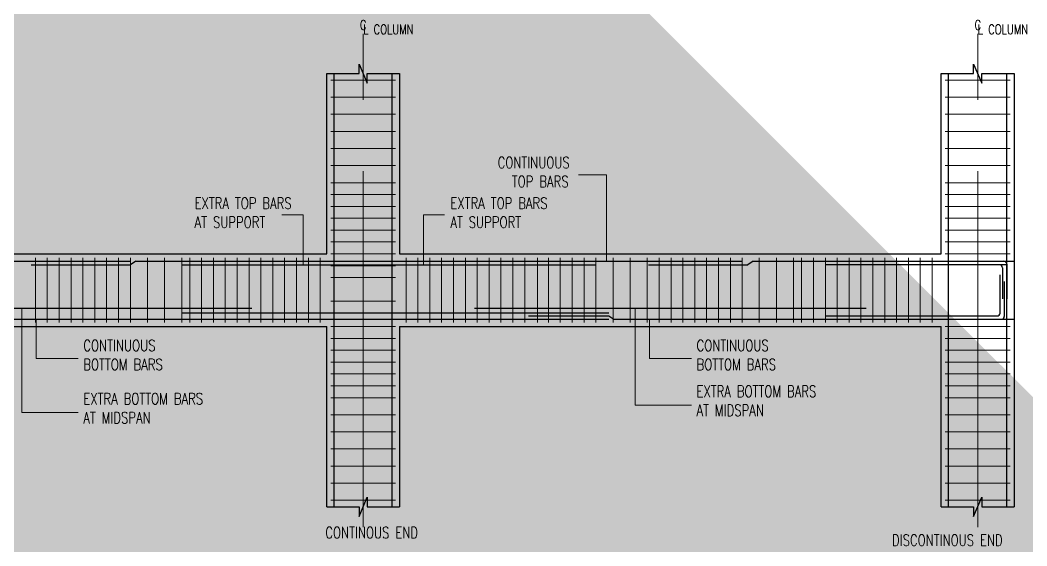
# Model space of a CAD drawing. Header units: millimetres. Extents: x 1634676 to 2610633, y -385676 to -37463.
# Drawn here: x 2109776 to 2129203, y -78112 to -67959 of the extents above; entities that cross this region are included whole.
import ezdxf
from ezdxf.enums import TextEntityAlignment as Align

# ---------------------------------------------------------------- set-up
doc = ezdxf.new("R2010")
doc.units = ezdxf.units.MM
doc.header["$MEASUREMENT"] = 0
doc.linetypes.add('HIDDEN', pattern=[0.375, 0.25, -0.125])
doc.linetypes.add('PHANTOM', pattern=[2.5, 1.25, -0.25, 0.25, -0.25, 0.25, -0.25])
for name, color, linetype, lineweight in [('.2', 2, 'Continuous', 20), ('ST-ANNOT_A', 74, 'Continuous', 20), ('ST-ANNOT_ALeadLines', 250, 'Continuous', 13), ('ST-BEAM_E', 4, 'HIDDEN', 25), ('ST-DIM_E', 250, 'Continuous', 13), ('ST-GIRDER', 5, 'Continuous', 30), ('ST-GRID_E', 250, 'PHANTOM', 15), ('ST-STL_E', 5, 'Continuous', 25), ('ST-TIES_E', 14, 'Continuous', 15)]:
    doc.layers.add(name, color=color, linetype=linetype, lineweight=lineweight)
doc.styles.add('ST_TEXT', font='romans.shx', dxfattribs={"width": 0.75})
doc.dimstyles.new('ST_D40', dxfattribs={"dimscale": 40, "dimtxt": 2, "dimasz": 1.2, "dimexe": 1.5, "dimexo": 1, "dimgap": 1, "dimtad": 1, "dimdec": 0, "dimzin": 1, "dimdsep": 46, "dimtxsty": 'ST_TEXT', "dimblk": 'OpenIndicator', "dimcen": 1, "dimclrd": 256, "dimclre": 256, "dimclrt": 7, "dimadec": 0, "dimazin": 0, "dimtfac": 1, "dimtdec": 0, "dimtix": 1, "dimtmove": 2, "dimatfit": 3, "dimldrblk": 'OPEN90', "dimfxl": 0.075, "dimlwd": -1, "dimlwe": -1, "dimarcsym": 0})

# ---------------------------------------------------------------- blocks, each defined once
blk = doc.blocks.new('OpenIndicator')
at = {"layer": 'ST-DIM_E'}
h = blk.add_hatch(color=255, dxfattribs=at)
h.paths.add_polyline_path([(0.35, 0), (0.36452, 0, 0.414214), (0, 0.36452), (0, 0.35, -0.414214)])
h.paths.add_polyline_path([(0, 0.35), (0, 0.36452, 0.414214), (-0.36452, 0), (-0.35, 0, -0.414214)])
h.paths.add_polyline_path([(0, -0.35), (0, -0.36452, 0.414214), (0.36452, 0), (0.35, 0, -0.414214)])
h.paths.add_polyline_path([(-0.35, 0), (-0.36452, 0, 0.414214), (0, -0.36452), (0, -0.35, -0.414214)])
at = {"layer": 'ST-DIM_E', "color": 255}
blk.add_line((0, 0.63428), (0, -0.63428), dxfattribs=at)
at = {"layer": 'ST-DIM_E', "color": 255, "const_width": 0.01}
blk.add_lwpolyline([(-0.62953, 0), (0.62953, 0)], dxfattribs=at)
at = {"layer": 'ST-DIM_E', "color": 255}
for radius in [0.36452, 0.35]:
    blk.add_circle((0, 0), radius, dxfattribs=at)
blk = doc.blocks.new('567655757')
at = {"layer": 'ST-BEAM_E'}
blk.add_line((5560.636, 1128.667), (5560.636, 1131.833), dxfattribs=at)
at = {"layer": 'ST-GIRDER', "color": 2}
for p, q in [((5550.422, 1136.274), (5550.422, 1136.441)), ((5550.422, 1136.441), (5550.567, 1136.107)), ((5561.203, 1136.274), (5561.203, 1136.441)), ((5561.203, 1136.441), (5561.347, 1136.107)), ((5549.856, 1133.109), (5549.856, 1136.274)), ((5549.856, 1136.274), (5550.422, 1136.274)), ((5550.567, 1136.274), (5551.133, 1136.274)), ((5550.567, 1136.107), (5550.567, 1136.274)), ((5551.133, 1136.274), (5551.133, 1133.109)), ((5560.636, 1136.274), (5561.203, 1136.274)), ((5560.636, 1133.109), (5560.636, 1136.274)), ((5561.347, 1136.274), (5561.914, 1136.274)), ((5561.347, 1136.107), (5561.347, 1136.274)), ((5561.914, 1136.274), (5561.914, 1128.667)), ((5540.4, 1133.109), (5549.856, 1133.109)), ((5551.133, 1133.109), (5560.636, 1133.109)), ((5540.4, 1131.833), (5549.856, 1131.833)), ((5549.856, 1128.667), (5549.856, 1131.833)), ((5551.133, 1131.833), (5560.636, 1131.833)), ((5551.133, 1131.833), (5551.133, 1128.667)), ((5560.636, 1128.667), (5560.636, 1131.833)), ((5550.422, 1128.5), (5550.567, 1128.835)), ((5550.567, 1128.835), (5550.567, 1128.667)), ((5561.203, 1128.5), (5561.347, 1128.835)), ((5561.347, 1128.835), (5561.347, 1128.667)), ((5549.856, 1128.667), (5550.422, 1128.667)), ((5550.422, 1128.667), (5550.422, 1128.5)), ((5550.567, 1128.667), (5551.133, 1128.667)), ((5560.636, 1128.667), (5561.203, 1128.667)), ((5561.203, 1128.667), (5561.203, 1128.5)), ((5561.347, 1128.667), (5561.914, 1128.667))]:
    blk.add_line(p, q, dxfattribs=at)
at = {"layer": 'ST-GRID_E', "ltscale": 5}
for p, q in [((5550.494, 1128.31), (5550.494, 1136.974)), ((5561.275, 1128.31), (5561.275, 1136.974))]:
    blk.add_line(p, q, dxfattribs=at)
at = {"layer": 'ST-STL_E'}
for p, q in [((5549.984, 1128.667), (5549.984, 1136.274)), ((5551.005, 1128.667), (5551.005, 1136.274)), ((5560.765, 1128.667), (5560.765, 1136.274)), ((5561.785, 1128.667), (5561.785, 1136.274)), ((5534.507, 1132.981), (5546.411, 1132.981)), ((5546.507, 1132.981), (5546.411, 1132.917)), ((5546.507, 1132.981), (5557.144, 1132.981)), ((5557.337, 1132.981), (5557.241, 1132.917)), ((5557.337, 1132.981), (5561.914, 1132.981)), ((5558.707, 1132.981), (5561.914, 1132.981)), ((5561.786, 1132.93), (5561.786, 1132.317)), ((5544.669, 1132.917), (5546.411, 1132.917)), ((5547.311, 1132.917), (5554.578, 1132.917)), ((5555.498, 1132.917), (5557.241, 1132.917)), ((5561.785, 1132.917), (5558.607, 1132.917)), ((5561.707, 1132.866), (5561.707, 1132.317)), ((5561.666, 1132.74), (5561.666, 1132.069)), ((5561.741, 1132.625), (5561.741, 1132.011)), ((5548.539, 1132.151), (5541.717, 1132.151)), ((5547.311, 1132.075), (5554.805, 1132.075)), ((5559.319, 1132.151), (5552.45, 1132.151)), ((5544.159, 1131.96), (5554.805, 1131.96)), ((5553.397, 1132.018), (5554.805, 1132.018)), ((5554.805, 1132.018), (5554.892, 1131.96)), ((5554.892, 1131.96), (5561.914, 1131.96)), ((5558.602, 1132.018), (5561.615, 1132.018))]:
    blk.add_line(p, q, dxfattribs=at)
for centre, start, end in [((5561.735, 1132.93), 0, 90), ((5561.656, 1132.866), 0, 90), ((5561.615, 1132.069), 270, 0), ((5561.69, 1132.011), 270, 0)]:
    blk.add_arc(centre, 0.0511, start, end, dxfattribs=at)
at = {"layer": 'ST-TIES_E'}
for p, q in [((5551.063, 1136.159), (5549.925, 1136.159)), ((5561.844, 1136.159), (5560.706, 1136.159)), ((5551.063, 1135.859), (5549.925, 1135.859)), ((5561.844, 1135.859), (5560.706, 1135.859)), ((5551.063, 1135.559), (5549.925, 1135.559)), ((5561.844, 1135.559), (5560.706, 1135.559)), ((5551.063, 1135.258), (5549.925, 1135.258)), ((5561.844, 1135.258), (5560.706, 1135.258)), ((5551.063, 1134.958), (5549.925, 1134.958)), ((5561.844, 1134.958), (5560.706, 1134.958)), ((5551.063, 1134.658), (5549.925, 1134.658)), ((5561.844, 1134.658), (5560.706, 1134.658)), ((5551.063, 1134.358), (5549.925, 1134.358)), ((5561.844, 1134.358), (5560.706, 1134.358)), ((5551.063, 1134.15), (5549.925, 1134.15)), ((5561.844, 1134.15), (5560.706, 1134.15)), ((5551.063, 1133.942), (5549.925, 1133.942)), ((5561.844, 1133.942), (5560.706, 1133.942)), ((5551.063, 1133.733), (5549.925, 1133.733)), ((5561.844, 1133.733), (5560.706, 1133.733)), ((5551.063, 1133.525), (5549.925, 1133.525)), ((5561.844, 1133.525), (5560.706, 1133.525)), ((5551.063, 1133.317), (5549.925, 1133.317)), ((5561.844, 1133.317), (5560.706, 1133.317)), ((5549.925, 1133.109), (5551.063, 1133.109)), ((5560.706, 1133.109), (5561.844, 1133.109)), ((5544.745, 1133.04), (5544.745, 1131.902)), ((5544.953, 1133.04), (5544.953, 1131.902)), ((5545.162, 1133.04), (5545.162, 1131.902)), ((5545.37, 1133.04), (5545.37, 1131.902)), ((5545.578, 1133.04), (5545.578, 1131.902)), ((5545.786, 1133.04), (5545.786, 1131.902)), ((5545.994, 1133.04), (5545.994, 1131.902)), ((5546.203, 1133.04), (5546.203, 1131.902)), ((5546.411, 1133.04), (5546.411, 1131.902)), ((5546.711, 1133.04), (5546.711, 1131.902)), ((5547.011, 1133.04), (5547.011, 1131.902)), ((5547.311, 1133.04), (5547.311, 1131.902)), ((5547.452, 1133.04), (5547.452, 1131.902)), ((5547.66, 1133.04), (5547.66, 1131.902)), ((5547.868, 1133.04), (5547.868, 1131.902)), ((5548.076, 1133.04), (5548.076, 1131.902)), ((5548.285, 1133.04), (5548.285, 1131.902)), ((5548.493, 1133.04), (5548.493, 1131.902)), ((5548.701, 1133.04), (5548.701, 1131.902)), ((5548.909, 1133.04), (5548.909, 1131.902)), ((5549.117, 1133.04), (5549.117, 1131.902)), ((5549.326, 1133.04), (5549.326, 1131.902)), ((5549.534, 1133.04), (5549.534, 1131.902)), ((5549.742, 1133.04), (5549.742, 1131.902)), ((5551.247, 1133.04), (5551.247, 1131.902)), ((5551.455, 1133.04), (5551.455, 1131.902)), ((5551.663, 1133.04), (5551.663, 1131.902)), ((5551.871, 1133.04), (5551.871, 1131.902)), ((5552.08, 1133.04), (5552.08, 1131.902)), ((5552.288, 1133.04), (5552.288, 1131.902)), ((5552.496, 1133.04), (5552.496, 1131.902)), ((5552.704, 1133.04), (5552.704, 1131.902)), ((5552.912, 1133.04), (5552.912, 1131.902)), ((5553.121, 1133.04), (5553.121, 1131.902)), ((5553.329, 1133.04), (5553.329, 1131.902)), ((5553.55, 1133.04), (5553.55, 1131.902)), ((5553.745, 1133.04), (5553.745, 1131.902)), ((5553.953, 1133.04), (5553.953, 1131.902)), ((5554.162, 1133.04), (5554.162, 1131.902)), ((5554.37, 1133.04), (5554.37, 1131.902)), ((5554.578, 1133.04), (5554.578, 1131.902)), ((5554.878, 1133.04), (5554.878, 1131.902)), ((5555.178, 1133.04), (5555.178, 1131.902)), ((5555.479, 1133.04), (5555.479, 1131.902)), ((5555.687, 1133.04), (5555.687, 1131.902)), ((5555.895, 1133.04), (5555.895, 1131.902)), ((5556.103, 1133.04), (5556.103, 1131.902)), ((5556.311, 1133.04), (5556.311, 1131.902)), ((5556.52, 1133.04), (5556.52, 1131.902)), ((5556.728, 1133.04), (5556.728, 1131.902)), ((5556.936, 1133.04), (5556.936, 1131.902)), ((5557.144, 1133.04), (5557.144, 1131.902)), ((5557.444, 1133.04), (5557.444, 1131.902)), ((5557.745, 1133.04), (5557.745, 1131.902)), ((5558.045, 1133.04), (5558.045, 1131.902)), ((5558.185, 1133.04), (5558.185, 1131.902)), ((5558.393, 1133.04), (5558.393, 1131.902)), ((5558.602, 1133.04), (5558.602, 1131.902)), ((5558.81, 1133.04), (5558.81, 1131.902)), ((5559.018, 1133.04), (5559.018, 1131.902)), ((5559.226, 1133.04), (5559.226, 1131.902)), ((5559.434, 1133.04), (5559.434, 1131.902)), ((5559.643, 1133.04), (5559.643, 1131.902)), ((5559.851, 1133.04), (5559.851, 1131.902)), ((5560.059, 1133.04), (5560.059, 1131.902)), ((5560.267, 1133.04), (5560.267, 1131.902)), ((5560.475, 1133.04), (5560.475, 1131.902)), ((5560.475, 1133.04), (5560.475, 1131.902)), ((5549.925, 1132.9), (5551.063, 1132.9)), ((5549.925, 1132.692), (5551.063, 1132.692)), ((5549.925, 1132.276), (5551.063, 1132.276)), ((5549.925, 1132.068), (5551.063, 1132.068)), ((5549.925, 1131.833), (5551.063, 1131.833)), ((5560.706, 1131.833), (5561.844, 1131.833)), ((5551.063, 1131.624), (5549.925, 1131.624)), ((5561.844, 1131.624), (5560.706, 1131.624)), ((5551.063, 1131.416), (5549.925, 1131.416)), ((5561.844, 1131.416), (5560.706, 1131.416)), ((5551.063, 1131.208), (5549.925, 1131.208)), ((5561.844, 1131.208), (5560.706, 1131.208)), ((5551.063, 1131), (5549.925, 1131)), ((5561.844, 1131), (5560.706, 1131)), ((5551.063, 1130.792), (5549.925, 1130.792)), ((5561.844, 1130.792), (5560.706, 1130.792)), ((5551.063, 1130.583), (5549.925, 1130.583)), ((5561.844, 1130.583), (5560.706, 1130.583)), ((5551.063, 1130.283), (5549.925, 1130.283)), ((5561.844, 1130.283), (5560.706, 1130.283)), ((5551.063, 1129.983), (5549.925, 1129.983)), ((5561.844, 1129.983), (5560.706, 1129.983)), ((5551.063, 1129.683), (5549.925, 1129.683)), ((5561.844, 1129.683), (5560.706, 1129.683)), ((5551.063, 1129.383), (5549.925, 1129.383)), ((5561.844, 1129.383), (5560.706, 1129.383)), ((5551.063, 1129.083), (5549.925, 1129.083)), ((5561.844, 1129.083), (5560.706, 1129.083)), ((5551.063, 1128.782), (5549.925, 1128.782)), ((5561.844, 1128.782), (5560.706, 1128.782))]:
    blk.add_line(p, q, dxfattribs=at)
at = {"layer": 'ST-ANNOT_A', "style": 'ST_TEXT', "width": 0.75}
for s, height, p in [('C', 0.17, (5550.437, 1137.127)), ('C', 0.17, (5561.218, 1137.127)), ('L', 0.17, (5550.494, 1137.05)), ('COLUMN', 0.1703, (5550.678, 1137.048)), ('L', 0.17, (5561.275, 1137.05)), ('COLUMN', 0.1703, (5561.459, 1137.048))]:
    blk.add_text(s, height=height, dxfattribs=at).set_placement(p, align=Align.MIDDLE_LEFT)
at = {"layer": 'ST-ANNOT_A', "char_height": 0.2, "attachment_point": 4, "style": 'ST_TEXT'}
for s, insert, width in [('\\pi0.44424;CONTINUOUS\\P\\pi0.69424;TOP BARS', (5552.408, 1134.545), 1.80852), ('{\\Fromans|c0;\\W0.75;EXTRA TOP BARS\\PAT SUPPORT}', (5547.537, 1133.831), 2.82243), ('{\\Fromans|c0;\\W0.75;EXTRA TOP BARS\\PAT SUPPORT}', (5552.025, 1133.831), 2.40927), ('{\\Fromans|c0;\\W0.75;CONTINUOUS\\PBOTTOM BARS}', (5545.585, 1131.333), 2.82243), ('{\\Fromans|c0;\\W0.75;CONTINUOUS\\PBOTTOM BARS}', (5556.342, 1131.333), 2.82243), ('{\\Fromans|c0;\\W0.75;EXTRA BOTTOM BARS\\PAT MIDSPAN}', (5545.585, 1130.399), 2.82243), ('{\\Fromans|c0;\\W0.75;EXTRA BOTTOM BARS\\PAT MIDSPAN}', (5556.342, 1130.528), 2.82243), ('CONTINOUS END', (5549.83, 1128.215), 2.02749), ('{\\Fromans|c0;\\W0.75;DISCONTINOUS END}', (5559.771, 1128.082), 2.82243)]:
    blk.add_mtext(s, dxfattribs=dict(at, insert=insert, width=width))
at = {"layer": 'ST-ANNOT_ALeadLines'}
for points in [[(5554.763, 1132.981), (5554.763, 1134.496), (5554.27, 1134.496)], [(5549.439, 1132.917), (5549.439, 1133.793), (5549.069, 1133.793)], [(5551.55, 1132.917), (5551.55, 1133.793), (5551.92, 1133.793)], [(5544.508, 1132.151), (5544.508, 1130.324), (5545.497, 1130.324)], [(5555.265, 1132.151), (5555.265, 1130.453), (5556.254, 1130.453)], [(5544.758, 1131.96), (5544.758, 1131.269), (5545.497, 1131.269)], [(5555.515, 1131.96), (5555.515, 1131.269), (5556.254, 1131.269)]]:
    blk.add_leader(points, dimstyle='ST_D40', override={"dimldrblk": 'ArchTick'}, dxfattribs=at)

msp = doc.modelspace()

# ---------------------------------------------------------------- block references
at = {"layer": '.2', "color": 4, "xscale": 1100, "yscale": 1100, "zscale": 1100}
msp.add_blockref('567655757', (-3989148.375, -1318892.621), dxfattribs=at)

doc.saveas('drawing.dxf')
